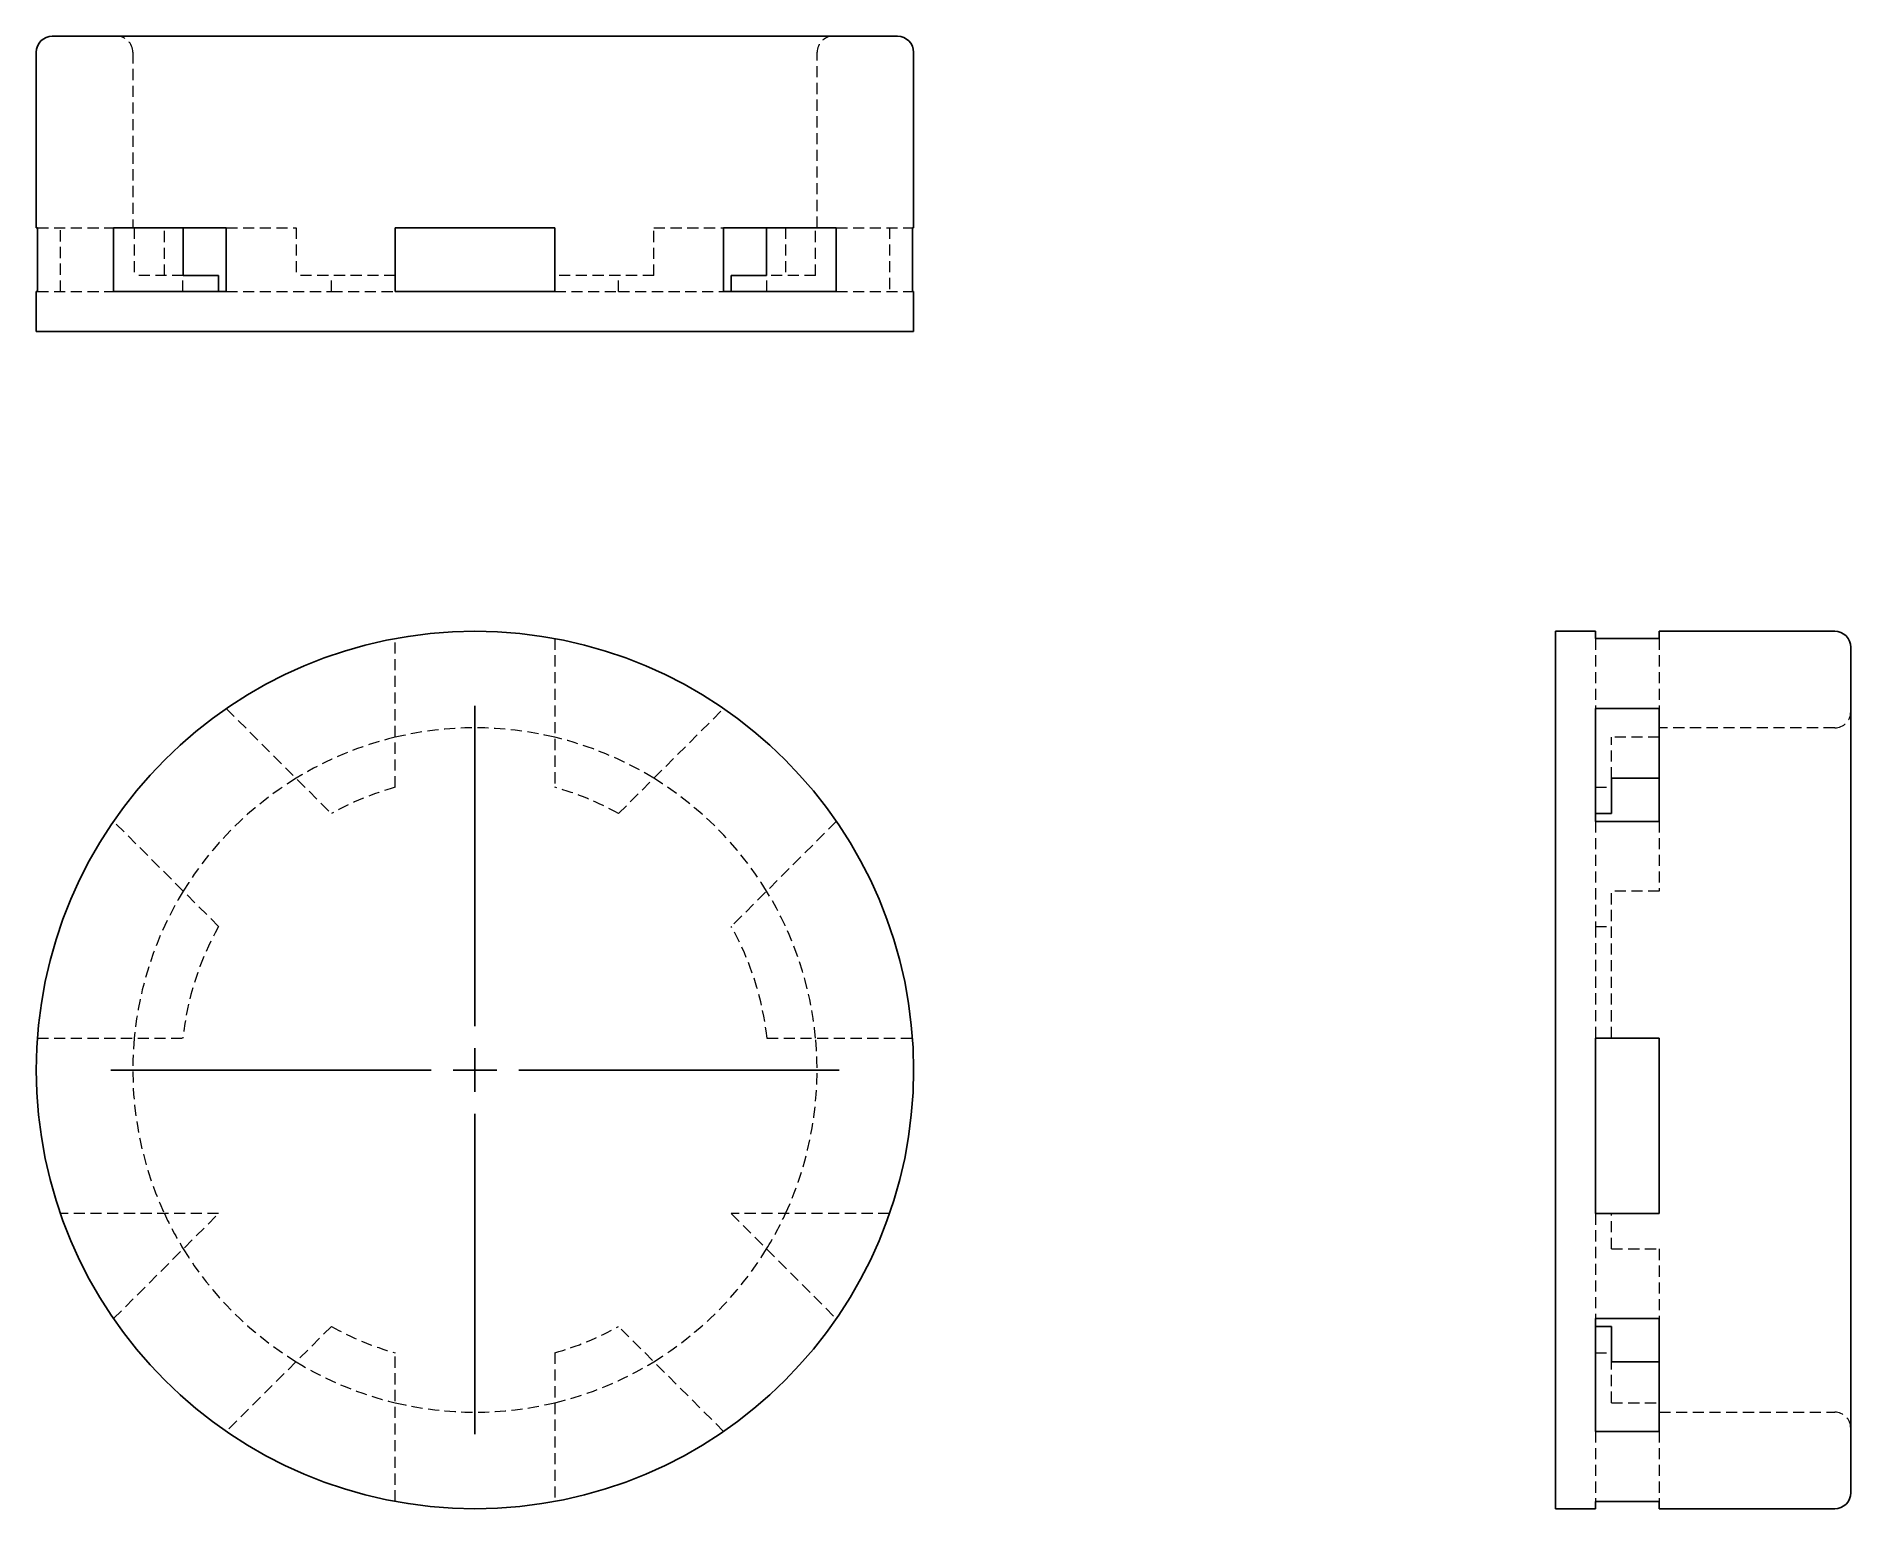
# Model space of a CAD drawing. Header units: millimetres. Extents: x 33 to 240, y 7 to 175.
import ezdxf

# ---------------------------------------------------------------- set-up
doc = ezdxf.new("R2010")
doc.units = ezdxf.units.MM
doc.linetypes.add('HIDDEN', pattern=[1.905, 1.27, -0.635])
doc.layers.add('10', color=7, linetype='Continuous')

# ---------------------------------------------------------------- blocks, each defined once
blk = doc.blocks.new('SW_CENTERMARKSYMBOL_0')
at = {"layer": '10', "color": 0}
for p, q in [((0, 5), (0, 41.5)), ((0, 0), (0, 2.5)), ((-5, 0), (-41.5, 0)), ((0, 0), (-2.5, 0)), ((0, 0), (0, -2.5)), ((0, 0), (2.5, 0)), ((5, 0), (41.5, 0)), ((0, -5), (0, -41.5))]:
    blk.add_line(p, q, dxfattribs=at)

msp = doc.modelspace()

# ---------------------------------------------------------------- linework, layer by layer
at = {"color": 7, "linetype": 'Continuous', "lineweight": 25}
for p, q in [((34.82, 174.82), (131.18, 174.82)), ((33, 173), (33, 153)), ((133, 153), (133, 173)), ((33, 153), (33.13, 153)), ((33.13, 153), (33.13, 145.73)), ((41.81, 153), (54.66, 153)), ((41.81, 145.73), (41.81, 153)), ((49.75, 147.55), (49.75, 153)), ((54.66, 153), (54.66, 145.73)), ((73.91, 153), (92.09, 153)), ((73.91, 145.73), (73.91, 153)), ((92.09, 153), (92.09, 145.73)), ((111.34, 153), (124.19, 153)), ((111.34, 145.73), (111.34, 153)), ((116.25, 153), (116.25, 147.55)), ((124.19, 153), (124.19, 145.73)), ((132.87, 153), (133, 153)), ((132.87, 145.73), (132.87, 153)), ((49.75, 147.55), (53.78, 147.55)), ((53.78, 145.73), (53.78, 147.55)), ((112.22, 145.73), (112.22, 147.55)), ((112.22, 147.55), (116.25, 147.55)), ((33, 145.73), (33, 141.18)), ((33, 145.73), (33.13, 145.73)), ((41.81, 145.73), (54.66, 145.73)), ((73.91, 145.73), (92.09, 145.73)), ((111.34, 145.73), (124.19, 145.73)), ((132.87, 145.73), (133, 145.73)), ((133, 141.18), (133, 145.73)), ((133, 141.18), (33, 141.18)), ((210.73, 107), (206.18, 107)), ((206.18, 57), (206.18, 107)), ((210.73, 107), (210.73, 106.17)), ((218, 106.17), (210.73, 106.17)), ((238, 107), (218, 107)), ((218, 107), (218, 106.17)), ((239.82, 105.18), (239.82, 57)), ((210.73, 98.19), (218, 98.19)), ((210.73, 98.19), (210.73, 85.34)), ((218, 98.19), (218, 85.34)), ((212.55, 90.25), (218, 90.25)), ((212.55, 90.25), (212.55, 86.22)), ((210.73, 86.22), (212.55, 86.22)), ((218, 85.34), (210.73, 85.34)), ((210.73, 60.64), (218, 60.64)), ((210.73, 60.64), (210.73, 40.64)), ((218, 60.64), (218, 40.64)), ((206.18, 7), (206.18, 57)), ((239.82, 57), (239.82, 8.82)), ((218, 40.64), (210.73, 40.64)), ((210.73, 28.66), (218, 28.66)), ((210.73, 28.66), (210.73, 15.81)), ((210.73, 27.78), (212.55, 27.78)), ((212.55, 27.78), (212.55, 23.75)), ((218, 28.66), (218, 15.81)), ((218, 23.75), (212.55, 23.75)), ((218, 15.81), (210.73, 15.81)), ((206.18, 7), (210.73, 7)), ((210.73, 7.83), (218, 7.83)), ((210.73, 7.83), (210.73, 7)), ((218, 7.83), (218, 7)), ((218, 7), (238, 7))]:
    msp.add_line(p, q, dxfattribs=at)
at = {"color": 7, "linetype": 'HIDDEN', "lineweight": 18}
for p, q in [((44, 173), (44, 153)), ((122, 153), (122, 173)), ((33.13, 153), (41.81, 153)), ((35.75, 145.73), (35.75, 153)), ((44.17, 153), (44.17, 147.55)), ((47.6, 147.55), (47.6, 153)), ((54.66, 153), (62.61, 153)), ((62.61, 153), (62.61, 147.55)), ((103.39, 153), (111.34, 153)), ((103.39, 147.55), (103.39, 153)), ((118.4, 153), (118.4, 147.55)), ((121.83, 147.55), (121.83, 153)), ((124.19, 153), (132.87, 153)), ((130.25, 153), (130.25, 145.73)), ((49.75, 147.55), (44.17, 147.55)), ((49.71, 145.73), (49.71, 147.55)), ((73.91, 147.55), (62.61, 147.55)), ((66.64, 145.73), (66.64, 147.55)), ((103.39, 147.55), (92.09, 147.55)), ((99.36, 145.73), (99.36, 147.55)), ((121.83, 147.55), (116.25, 147.55)), ((116.29, 145.73), (116.29, 147.55)), ((33.13, 145.73), (41.81, 145.73)), ((54.66, 145.73), (66.64, 145.73)), ((66.64, 145.73), (73.91, 145.73)), ((92.09, 145.73), (99.36, 145.73)), ((99.36, 145.73), (111.34, 145.73)), ((124.19, 145.73), (132.87, 145.73)), ((73.91, 89.23), (73.91, 106.17)), ((92.09, 106.17), (92.09, 89.23)), ((210.73, 106.17), (210.73, 98.19)), ((218, 106.17), (218, 98.19)), ((54.66, 98.19), (66.64, 86.22)), ((99.36, 86.22), (111.34, 98.19)), ((238, 96), (218, 96)), ((218, 94.93), (212.55, 94.93)), ((212.55, 90.25), (212.55, 94.93)), ((210.73, 89.23), (212.55, 89.23)), ((53.78, 73.36), (41.81, 85.34)), ((124.19, 85.34), (112.22, 73.36)), ((210.73, 85.34), (210.73, 73.36)), ((218, 85.34), (218, 77.39)), ((212.55, 60.64), (212.55, 77.39)), ((218, 77.39), (212.55, 77.39)), ((210.73, 73.36), (212.55, 73.36)), ((210.73, 73.36), (210.73, 60.64)), ((33.13, 60.64), (49.71, 60.64)), ((116.29, 60.64), (132.87, 60.64)), ((53.78, 40.64), (35.75, 40.64)), ((41.81, 28.66), (53.78, 40.64)), ((112.22, 40.64), (124.19, 28.66)), ((130.25, 40.64), (112.22, 40.64)), ((210.73, 40.64), (210.73, 28.66)), ((212.55, 36.61), (212.55, 40.64)), ((212.55, 36.61), (218, 36.61)), ((218, 36.61), (218, 28.66)), ((66.64, 27.78), (54.66, 15.81)), ((111.34, 15.81), (99.36, 27.78)), ((73.91, 7.83), (73.91, 24.77)), ((92.09, 24.77), (92.09, 7.83)), ((210.73, 24.77), (212.55, 24.77)), ((212.55, 19.07), (212.55, 23.75)), ((212.55, 19.07), (218, 19.07)), ((218, 18), (238, 18)), ((210.73, 15.81), (210.73, 7.83)), ((218, 15.81), (218, 7.83))]:
    msp.add_line(p, q, dxfattribs=at)
at = {"color": 7, "linetype": 'Continuous', "lineweight": 25}
msp.add_circle((83, 57), 50, dxfattribs=at)
for centre, start, end in [((34.82, 173), 90, 180), ((131.18, 173), 0, 90), ((238, 105.18), 0, 90), ((238, 8.82), 270, 0)]:
    msp.add_arc(centre, 1.82, start, end, dxfattribs=at)
at = {"color": 7, "linetype": 'HIDDEN', "lineweight": 18}
for centre, radius, start, end in [((42.18, 173), 1.82, 0, 90), ((123.82, 173), 1.82, 90, 180), ((238, 97.82), 1.82, 270, 0), ((83, 57), 39, 76.5203, 103.4797), ((83, 57), 39, 103.4797, 121.5203), ((83, 57), 39, 58.4797, 76.5203), ((83, 57), 39, 121.5203, 148.4797), ((83, 57), 33.49, 105.7506, 119.2494), ((83, 57), 33.49, 60.7506, 74.2494), ((83, 57), 39, 31.5203, 58.4797), ((83, 57), 39, 148.4797, 174.65), ((83, 57), 39, 5.35, 31.5203), ((83, 57), 33.49, 150.7506, 173.7665), ((83, 57), 33.49, 6.2335, 29.2494), ((83, 57), 39, 174.65, 204.8081), ((83, 57), 39, 335.1919, 5.35), ((83, 57), 39, 204.8081, 211.5203), ((83, 57), 39, 328.4797, 335.1919), ((83, 57), 39, 211.5203, 238.4797), ((83, 57), 39, 301.5203, 328.4797), ((83, 57), 33.49, 240.7506, 254.2494), ((83, 57), 33.49, 285.7506, 299.2494), ((83, 57), 39, 238.4797, 256.5203), ((83, 57), 39, 283.4797, 301.5203), ((83, 57), 39, 256.5203, 283.4797), ((238, 16.18), 1.82, 0, 90)]:
    msp.add_arc(centre, radius, start, end, dxfattribs=at)

# ---------------------------------------------------------------- block references
at = {"layer": '10'}
msp.add_blockref('SW_CENTERMARKSYMBOL_0', (83, 57), dxfattribs=at)

doc.saveas('drawing.dxf')
